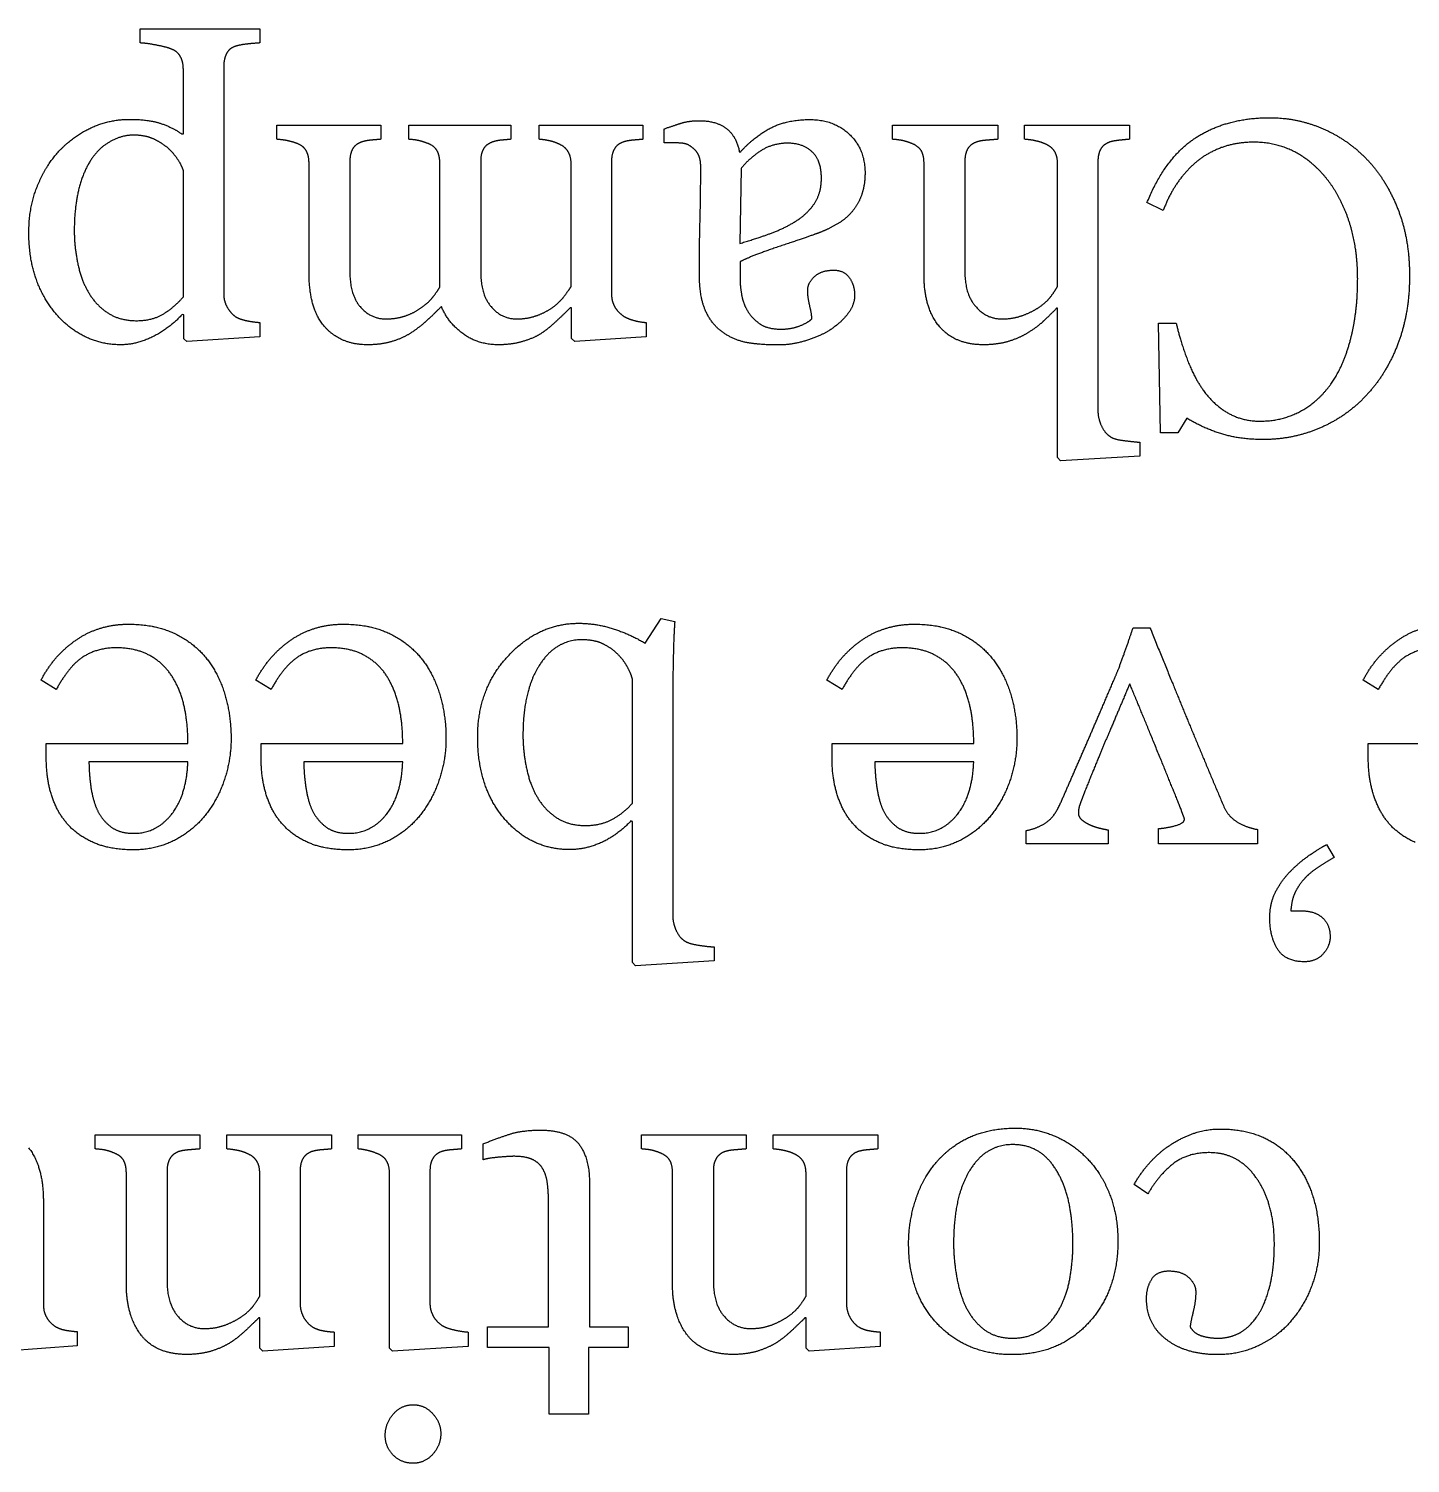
# Model space of a CAD drawing. Header units: inches. Extents: x -4.69 to 4.69, y -2.94 to 2.94.
# Drawn here: x 1.899 to 3.138, y -1.513 to -0.226 of the extents above; entities that cross this region are included whole.
import ezdxf

# ---------------------------------------------------------------- set-up
doc = ezdxf.new("R2010")
doc.units = ezdxf.units.IN
doc.layers.get('0').update_dxf_attribs({"linetype": 'CONTINUOUS'})

msp = doc.modelspace()

# ---------------------------------------------------------------- linework, layer by layer
for p, q in [((1.9992, -0.2392), (1.9992, -0.2264)), ((1.9992, -0.2264), (2.1064, -0.2264)), ((2.1064, -0.2264), (2.1064, -0.2392)), ((2.0379, -0.3208), (2.0379, -0.263)), ((2.0741, -0.2604), (2.0741, -0.4646)), ((2.0364, -0.3208), (2.0379, -0.3208)), ((2.1216, -0.3128), (2.215, -0.3128)), ((2.1216, -0.3256), (2.1216, -0.3128)), ((2.215, -0.3128), (2.215, -0.3256)), ((2.2401, -0.3256), (2.2401, -0.3128)), ((2.2401, -0.3128), (2.3316, -0.3128)), ((2.3316, -0.3128), (2.3316, -0.3256)), ((2.3568, -0.3256), (2.3568, -0.3128)), ((2.3568, -0.3128), (2.45, -0.3128)), ((2.45, -0.3128), (2.45, -0.3256)), ((2.4689, -0.3287), (2.4689, -0.3163)), ((2.6738, -0.3128), (2.7682, -0.3128)), ((2.6738, -0.3256), (2.6738, -0.3128)), ((2.7682, -0.3128), (2.7682, -0.3256)), ((2.7921, -0.3256), (2.7921, -0.3128)), ((2.7921, -0.3128), (2.8861, -0.3128)), ((2.8861, -0.3128), (2.8861, -0.3256)), ((2.1506, -0.4449), (2.1506, -0.3474)), ((2.1872, -0.3455), (2.1872, -0.4445)), ((2.2679, -0.4581), (2.2679, -0.3474)), ((2.3045, -0.3455), (2.3045, -0.4445)), ((2.4218, -0.3455), (2.4218, -0.4646)), ((2.5364, -0.3367), (2.5376, -0.3367)), ((2.702, -0.4469), (2.702, -0.347)), ((2.7386, -0.3455), (2.7386, -0.4441)), ((2.8217, -0.4577), (2.8217, -0.3474)), ((2.8579, -0.3455), (2.8579, -0.569)), ((2.0379, -0.4669), (2.0379, -0.3535)), ((2.3856, -0.4577), (2.3856, -0.3478)), ((2.538, -0.3518), (2.5368, -0.419)), ((2.9165, -0.3895), (2.9019, -0.3824)), ((2.5372, -0.4354), (2.5372, -0.4546)), ((2.0383, -0.483), (2.0368, -0.4827)), ((2.0383, -0.5046), (2.0383, -0.483)), ((2.386, -0.4768), (2.3847, -0.4768)), ((2.386, -0.5043), (2.386, -0.4768)), ((2.8217, -0.4772), (2.8209, -0.4772)), ((2.8217, -0.6111), (2.8217, -0.4772)), ((2.1064, -0.4899), (2.1064, -0.5027)), ((2.453, -0.4899), (2.453, -0.5027)), ((2.9139, -0.5889), (2.9122, -0.4904)), ((2.9122, -0.4904), (2.9281, -0.4904)), ((2.041, -0.507), (2.0383, -0.5046)), ((2.1064, -0.5027), (2.041, -0.507)), ((2.3888, -0.507), (2.386, -0.5043)), ((2.453, -0.5027), (2.3888, -0.507)), ((2.9375, -0.5757), (2.9295, -0.5889)), ((2.9295, -0.5889), (2.9139, -0.5889)), ((2.8954, -0.5973), (2.8954, -0.6097)), ((2.8244, -0.614), (2.8217, -0.6111)), ((2.8954, -0.6097), (2.8244, -0.614)), ((2.452, -0.7776), (2.4664, -0.7553)), ((2.4664, -0.7553), (2.4785, -0.758)), ((2.8894, -0.7638), (2.9046, -0.7638)), ((2.4405, -0.9212), (2.4405, -0.8095)), ((1.9239, -0.8191), (1.9103, -0.8107)), ((2.1165, -0.8191), (2.1029, -0.8107)), ((2.6285, -0.8191), (2.6149, -0.8107)), ((3.1093, -0.8191), (3.0957, -0.8107)), ((2.4767, -0.8318), (2.4767, -1.0218)), ((1.915, -0.8804), (1.915, -0.8675)), ((1.915, -0.8675), (2.042, -0.8675)), ((2.1076, -0.8804), (2.1076, -0.8675)), ((2.1076, -0.8675), (2.2346, -0.8675)), ((2.6195, -0.8804), (2.6195, -0.8675)), ((2.6195, -0.8675), (2.7466, -0.8675)), ((3.1003, -0.8804), (3.1003, -0.8675)), ((3.1003, -0.8675), (3.2274, -0.8675)), ((2.042, -0.8839), (1.9533, -0.8839)), ((2.2346, -0.8839), (2.1459, -0.8839)), ((2.7466, -0.8839), (2.6579, -0.8839)), ((2.4405, -0.9374), (2.4392, -0.937)), ((2.4405, -1.0639), (2.4405, -0.9374)), ((2.7937, -0.9574), (2.7937, -0.9456)), ((2.8671, -0.945), (2.8671, -0.9574)), ((2.9121, -0.9574), (2.9121, -0.9438)), ((3.0009, -0.9446), (3.0009, -0.9574)), ((2.8671, -0.9574), (2.7937, -0.9574)), ((3.0009, -0.9574), (2.9121, -0.9574)), ((3.063, -0.9582), (3.0696, -0.9697)), ((3.0309, -1.0176), (3.0402, -1.0176)), ((2.5137, -1.05), (2.5137, -1.0625)), ((2.4432, -1.0668), (2.4405, -1.0639)), ((2.5137, -1.0625), (2.4432, -1.0668)), ((1.9589, -1.2184), (2.0527, -1.2184)), ((1.9589, -1.2312), (1.9589, -1.2184)), ((2.0527, -1.2184), (2.0527, -1.2312)), ((2.0768, -1.2312), (2.0768, -1.2184)), ((2.0768, -1.2184), (2.1708, -1.2184)), ((2.1708, -1.2184), (2.1708, -1.2312)), ((2.1946, -1.2184), (2.2872, -1.2184)), ((2.1946, -1.2312), (2.1946, -1.2184)), ((2.2872, -1.2184), (2.2872, -1.2312)), ((2.4487, -1.2184), (2.5425, -1.2184)), ((2.4487, -1.2312), (2.4487, -1.2184)), ((2.5425, -1.2184), (2.5425, -1.2312)), ((2.5666, -1.2312), (2.5666, -1.2184)), ((2.5666, -1.2184), (2.6606, -1.2184)), ((2.6606, -1.2184), (2.6606, -1.2312)), ((2.3066, -1.2409), (2.3066, -1.2267)), ((1.9868, -1.3524), (1.9868, -1.2526)), ((2.0233, -1.251), (2.0233, -1.3497)), ((2.1064, -1.3633), (2.1064, -1.253)), ((2.1426, -1.251), (2.1426, -1.3694)), ((2.2228, -1.4098), (2.2228, -1.2534)), ((2.259, -1.251), (2.259, -1.3694)), ((2.402, -1.2608), (2.402, -1.3908)), ((2.4765, -1.3524), (2.4765, -1.2526)), ((2.5131, -1.251), (2.5131, -1.3497)), ((2.5962, -1.3633), (2.5962, -1.253)), ((2.6324, -1.251), (2.6324, -1.3694)), ((2.9028, -1.2713), (2.8904, -1.2631)), ((1.9124, -1.2784), (1.9124, -1.3702)), ((2.3654, -1.3908), (2.3654, -1.2835)), ((2.1064, -1.3828), (2.1054, -1.3828)), ((2.1064, -1.4098), (2.1064, -1.3828)), ((2.5962, -1.3828), (2.5952, -1.3828)), ((2.5962, -1.4098), (2.5962, -1.3828)), ((1.9428, -1.395), (1.9428, -1.4079)), ((2.173, -1.3954), (2.173, -1.4083)), ((2.2932, -1.3954), (2.2932, -1.4083)), ((2.3107, -1.4094), (2.3107, -1.3908)), ((2.3107, -1.3908), (2.3654, -1.3908)), ((2.402, -1.3908), (2.4366, -1.3908)), ((2.4366, -1.3908), (2.4366, -1.4094)), ((2.6627, -1.3954), (2.6627, -1.4083)), ((1.9428, -1.4079), (1.8788, -1.4126)), ((2.1091, -1.4126), (2.1064, -1.4098)), ((2.173, -1.4083), (2.1091, -1.4126)), ((2.2255, -1.4126), (2.2228, -1.4098)), ((2.2932, -1.4083), (2.2255, -1.4126)), ((2.3658, -1.4094), (2.3107, -1.4094)), ((2.3658, -1.4692), (2.3658, -1.4094)), ((2.4366, -1.4094), (2.4012, -1.4094)), ((2.4012, -1.4094), (2.4012, -1.4692)), ((2.5989, -1.4126), (2.5962, -1.4098)), ((2.6627, -1.4083), (2.5989, -1.4126)), ((2.4012, -1.4692), (2.3658, -1.4692))]:
    msp.add_line(p, q)
for points in [[(2.0135, -0.2411), (2.0049, -0.2394), (1.9992, -0.2392)], [(2.0268, -0.2445), (2.0222, -0.2427), (2.0135, -0.2411)], [(2.0846, -0.2422), (2.0788, -0.2441), (2.0765, -0.249)], [(2.0947, -0.2402), (2.0891, -0.2408), (2.0846, -0.2422)], [(2.1064, -0.2392), (2.1004, -0.2396), (2.0947, -0.2402)], [(2.0352, -0.2513), (2.0325, -0.2466), (2.0268, -0.2445)], [(2.0379, -0.263), (2.0379, -0.256), (2.0352, -0.2513)], [(2.0765, -0.249), (2.0741, -0.2538), (2.0741, -0.2604)], [(1.956, -0.3149), (1.972, -0.3077), (1.9899, -0.3077)], [(1.9899, -0.3077), (2.0072, -0.3077), (2.0183, -0.3116)], [(2.5648, -0.3153), (2.5792, -0.3079), (2.5997, -0.3079)], [(2.5997, -0.3079), (2.6213, -0.3079), (2.6352, -0.3212)], [(2.9462, -0.3238), (2.9738, -0.3062), (3.0119, -0.3062)], [(3.0119, -0.3062), (3.0366, -0.3062), (3.0592, -0.3159)], [(1.927, -0.3356), (1.9401, -0.3221), (1.956, -0.3149)], [(2.0183, -0.3116), (2.0294, -0.3155), (2.0364, -0.3208)], [(2.4689, -0.3163), (2.4781, -0.313), (2.485, -0.3109)], [(2.485, -0.3109), (2.4919, -0.3089), (2.5006, -0.3089)], [(2.5006, -0.3089), (2.5158, -0.3089), (2.5249, -0.316)], [(2.5249, -0.316), (2.5339, -0.3231), (2.5364, -0.3367)], [(2.5376, -0.3367), (2.5503, -0.3227), (2.5648, -0.3153)], [(2.6352, -0.3212), (2.6491, -0.3344), (2.6491, -0.3558)], [(3.0592, -0.3159), (3.0819, -0.3256), (3.0994, -0.3439)], [(1.9722, -0.3277), (1.962, -0.3334), (1.9552, -0.3439)], [(1.9932, -0.3219), (1.9823, -0.3219), (1.9722, -0.3277)], [(2.0103, -0.3249), (2.0033, -0.3219), (1.9932, -0.3219)], [(2.0233, -0.3328), (2.0173, -0.328), (2.0103, -0.3249)], [(2.0322, -0.3426), (2.0282, -0.3369), (2.0233, -0.3328)], [(2.1314, -0.3269), (2.127, -0.326), (2.1216, -0.3256)], [(2.1403, -0.3295), (2.1358, -0.3278), (2.1314, -0.3269)], [(2.1483, -0.3362), (2.1459, -0.3319), (2.1403, -0.3295)], [(2.1898, -0.3341), (2.1872, -0.3385), (2.1872, -0.3455)], [(2.1979, -0.328), (2.1924, -0.3297), (2.1898, -0.3341)], [(2.2059, -0.3264), (2.2014, -0.3268), (2.1979, -0.328)], [(2.215, -0.3256), (2.2105, -0.326), (2.2059, -0.3264)], [(2.2495, -0.3269), (2.2459, -0.326), (2.2401, -0.3256)], [(2.2576, -0.3295), (2.2531, -0.3278), (2.2495, -0.3269)], [(2.2656, -0.3362), (2.2633, -0.3319), (2.2576, -0.3295)], [(2.3071, -0.3341), (2.3045, -0.3385), (2.3045, -0.3455)], [(2.3152, -0.328), (2.3098, -0.3297), (2.3071, -0.3341)], [(2.3229, -0.3264), (2.3187, -0.3268), (2.3152, -0.328)], [(2.3316, -0.3256), (2.3271, -0.326), (2.3229, -0.3264)], [(2.3664, -0.327), (2.3621, -0.326), (2.3568, -0.3256)], [(2.3747, -0.3299), (2.3707, -0.328), (2.3664, -0.327)], [(2.3829, -0.3367), (2.3802, -0.3322), (2.3747, -0.3299)], [(2.4245, -0.3341), (2.4218, -0.3385), (2.4218, -0.3455)], [(2.4325, -0.328), (2.4271, -0.3297), (2.4245, -0.3341)], [(2.4408, -0.3264), (2.436, -0.3268), (2.4325, -0.328)], [(2.45, -0.3256), (2.4456, -0.326), (2.4408, -0.3264)], [(2.4819, -0.3289), (2.4755, -0.3287), (2.4689, -0.3287)], [(2.4911, -0.3309), (2.4882, -0.3291), (2.4819, -0.3289)], [(2.4992, -0.3385), (2.4966, -0.334), (2.4911, -0.3309)], [(2.58, -0.3291), (2.5662, -0.3291), (2.5557, -0.3359)], [(2.6015, -0.3367), (2.5931, -0.3291), (2.58, -0.3291)], [(2.6833, -0.3269), (2.6797, -0.326), (2.6738, -0.3256)], [(2.6914, -0.3295), (2.6869, -0.3278), (2.6833, -0.3269)], [(2.6996, -0.336), (2.6971, -0.3319), (2.6914, -0.3295)], [(2.7412, -0.3341), (2.7386, -0.3385), (2.7386, -0.3455)], [(2.7493, -0.328), (2.7439, -0.3297), (2.7412, -0.3341)], [(2.7583, -0.3264), (2.7528, -0.3268), (2.7493, -0.328)], [(2.7682, -0.3256), (2.7637, -0.326), (2.7583, -0.3264)], [(2.8021, -0.327), (2.7976, -0.326), (2.7921, -0.3256)], [(2.811, -0.3299), (2.8067, -0.328), (2.8021, -0.327)], [(2.8191, -0.3365), (2.8164, -0.3322), (2.811, -0.3299)], [(2.8606, -0.3341), (2.8579, -0.3385), (2.8579, -0.3455)], [(2.8687, -0.328), (2.8633, -0.3297), (2.8606, -0.3341)], [(2.8768, -0.3265), (2.872, -0.327), (2.8687, -0.328)], [(2.8861, -0.3256), (2.8817, -0.326), (2.8768, -0.3265)], [(2.9019, -0.3824), (2.9186, -0.3414), (2.9462, -0.3238)], [(2.9685, -0.3331), (2.9553, -0.3381), (2.9456, -0.3463)], [(2.9975, -0.3282), (2.9818, -0.3282), (2.9685, -0.3331)], [(3.0355, -0.3375), (3.0185, -0.3282), (2.9975, -0.3282)], [(1.907, -0.3676), (1.9146, -0.3488), (1.927, -0.3356)], [(1.9552, -0.3439), (1.9474, -0.356), (1.9438, -0.3719)], [(2.0379, -0.3535), (2.0362, -0.3482), (2.0322, -0.3426)], [(2.1506, -0.3474), (2.1506, -0.3406), (2.1483, -0.3362)], [(2.2679, -0.3474), (2.2679, -0.3406), (2.2656, -0.3362)], [(2.3856, -0.3478), (2.3856, -0.3412), (2.3829, -0.3367)], [(2.5018, -0.3505), (2.5018, -0.3429), (2.4992, -0.3385)], [(2.5557, -0.3359), (2.5452, -0.3426), (2.538, -0.3518)], [(2.61, -0.3605), (2.61, -0.3443), (2.6015, -0.3367)], [(2.702, -0.347), (2.702, -0.3402), (2.6996, -0.336)], [(2.8217, -0.3474), (2.8217, -0.3408), (2.8191, -0.3365)], [(2.9456, -0.3463), (2.9359, -0.3548), (2.9285, -0.3657)], [(3.0649, -0.3634), (3.0525, -0.3469), (3.0355, -0.3375)], [(3.0994, -0.3439), (3.1167, -0.3622), (3.127, -0.3886)], [(2.5012, -0.3975), (2.5018, -0.376), (2.5018, -0.3505)], [(2.6491, -0.3558), (2.6491, -0.3669), (2.646, -0.3756)], [(1.8994, -0.4091), (1.8994, -0.3863), (1.907, -0.3676)], [(1.9438, -0.3719), (1.9401, -0.3879), (1.9401, -0.4075)], [(2.6044, -0.3821), (2.61, -0.373), (2.61, -0.3605)], [(2.9285, -0.3657), (2.9211, -0.3766), (2.9165, -0.3895)], [(3.0841, -0.4023), (3.0774, -0.3802), (3.0649, -0.3634)], [(2.589, -0.3978), (2.5987, -0.3911), (2.6044, -0.3821)], [(2.646, -0.3756), (2.6429, -0.3844), (2.6367, -0.3914)], [(2.5006, -0.4469), (2.5006, -0.419), (2.5012, -0.3975)], [(2.5658, -0.4095), (2.5783, -0.4048), (2.589, -0.3978)], [(2.6367, -0.3914), (2.6318, -0.3972), (2.6238, -0.4018)], [(3.127, -0.3886), (3.1373, -0.415), (3.1373, -0.4481)], [(1.9057, -0.4503), (1.8994, -0.4323), (1.8994, -0.4091)], [(1.9401, -0.4075), (1.9401, -0.4219), (1.9432, -0.4369)], [(2.5368, -0.419), (2.5534, -0.4142), (2.5658, -0.4095)], [(2.6088, -0.4091), (2.6001, -0.4124), (2.5733, -0.4214)], [(2.6238, -0.4018), (2.6158, -0.4064), (2.6088, -0.4091)], [(3.0908, -0.4508), (3.0908, -0.4244), (3.0841, -0.4023)], [(2.5733, -0.4214), (2.5466, -0.4303), (2.5372, -0.4354)], [(1.9432, -0.4369), (1.9463, -0.4519), (1.9529, -0.463)], [(1.9235, -0.4819), (1.912, -0.4683), (1.9057, -0.4503)], [(2.1648, -0.4939), (2.1506, -0.478), (2.1506, -0.4449)], [(2.1872, -0.4445), (2.1872, -0.4648), (2.1964, -0.4757)], [(2.3045, -0.4445), (2.3045, -0.4648), (2.3138, -0.4757)], [(2.5058, -0.4787), (2.5006, -0.4663), (2.5006, -0.4469)], [(2.5977, -0.4611), (2.5977, -0.4542), (2.6039, -0.4486)], [(2.6039, -0.4486), (2.61, -0.443), (2.6209, -0.443)], [(2.6209, -0.443), (2.6306, -0.443), (2.6352, -0.4499)], [(2.6352, -0.4499), (2.6398, -0.4568), (2.6398, -0.4653)], [(2.7159, -0.4936), (2.702, -0.4774), (2.702, -0.4469)], [(2.7386, -0.4441), (2.7386, -0.4646), (2.7483, -0.4756)], [(3.1373, -0.4481), (3.1373, -0.4812), (3.1272, -0.5082)], [(1.9529, -0.463), (1.9595, -0.4743), (1.9702, -0.4813)], [(2.2622, -0.4664), (2.266, -0.4614), (2.2679, -0.4581)], [(2.3798, -0.4658), (2.3837, -0.4605), (2.3856, -0.4577)], [(2.5372, -0.4546), (2.5372, -0.4572), (2.5383, -0.4644)], [(2.5996, -0.4751), (2.5977, -0.4675), (2.5977, -0.4611)], [(2.8162, -0.4659), (2.8197, -0.4611), (2.8217, -0.4577)], [(3.0844, -0.5052), (3.0908, -0.4808), (3.0908, -0.4508)], [(2.0204, -0.482), (2.0305, -0.4756), (2.0379, -0.4669)], [(2.0741, -0.4646), (2.0741, -0.4704), (2.077, -0.4758)], [(2.077, -0.4758), (2.08, -0.4813), (2.0846, -0.4846)], [(2.1964, -0.4757), (2.2057, -0.4867), (2.2195, -0.4867)], [(2.2374, -0.4838), (2.2457, -0.4809), (2.2527, -0.4756)], [(2.2527, -0.4756), (2.2584, -0.4714), (2.2622, -0.4664)], [(2.2693, -0.4756), (2.2623, -0.4825), (2.2569, -0.4876)], [(2.2885, -0.4999), (2.2751, -0.4899), (2.2693, -0.4756)], [(2.3138, -0.4757), (2.323, -0.4867), (2.3369, -0.4867)], [(2.3548, -0.4837), (2.3632, -0.4807), (2.3702, -0.4755)], [(2.3702, -0.4755), (2.3759, -0.4712), (2.3798, -0.4658)], [(2.4218, -0.4646), (2.4218, -0.4708), (2.4247, -0.4758)], [(2.4247, -0.4758), (2.4275, -0.4807), (2.4325, -0.4842)], [(2.5383, -0.4644), (2.5394, -0.4716), (2.5429, -0.478)], [(2.6014, -0.4865), (2.6014, -0.4827), (2.5996, -0.4751)], [(2.6398, -0.4653), (2.6398, -0.4743), (2.6334, -0.4825)], [(2.7483, -0.4756), (2.7579, -0.4867), (2.7718, -0.4867)], [(2.7906, -0.4835), (2.7993, -0.4803), (2.8061, -0.4756)], [(2.8061, -0.4756), (2.8127, -0.4708), (2.8162, -0.4659)], [(1.9491, -0.5023), (1.9342, -0.4947), (1.9235, -0.4819)], [(1.9702, -0.4813), (1.9809, -0.4883), (1.9959, -0.4883)], [(1.9959, -0.4883), (2.0103, -0.4883), (2.0204, -0.482)], [(2.0368, -0.4827), (2.0266, -0.4943), (2.0117, -0.5021)], [(2.0846, -0.4846), (2.0881, -0.4869), (2.0944, -0.4882)], [(2.0944, -0.4882), (2.1006, -0.4895), (2.1064, -0.4899)], [(2.2195, -0.4867), (2.229, -0.4867), (2.2374, -0.4838)], [(2.2569, -0.4876), (2.2516, -0.4928), (2.2429, -0.4986)], [(2.3369, -0.4867), (2.3464, -0.4867), (2.3548, -0.4837)], [(2.3728, -0.4883), (2.3658, -0.4949), (2.3598, -0.499)], [(2.3847, -0.4768), (2.3798, -0.4817), (2.3728, -0.4883)], [(2.4325, -0.4842), (2.4362, -0.4865), (2.4417, -0.488)], [(2.4417, -0.488), (2.4471, -0.4895), (2.453, -0.4899)], [(2.5209, -0.4982), (2.511, -0.491), (2.5058, -0.4787)], [(2.5429, -0.478), (2.5468, -0.4852), (2.5539, -0.4905)], [(2.5906, -0.4929), (2.5983, -0.4899), (2.6014, -0.4865)], [(2.6334, -0.4825), (2.6271, -0.4906), (2.617, -0.4971)], [(2.7718, -0.4867), (2.7819, -0.4867), (2.7906, -0.4835)], [(2.8092, -0.4886), (2.804, -0.4936), (2.7954, -0.499)], [(2.8209, -0.4772), (2.8145, -0.4836), (2.8092, -0.4886)], [(2.2032, -0.5099), (2.179, -0.5099), (2.1648, -0.4939)], [(2.2429, -0.4986), (2.2355, -0.5037), (2.2255, -0.5068)], [(2.3207, -0.5099), (2.302, -0.5099), (2.2885, -0.4999)], [(2.3598, -0.499), (2.353, -0.5037), (2.3427, -0.5068)], [(2.543, -0.5079), (2.5308, -0.5056), (2.5209, -0.4982)], [(2.5539, -0.4905), (2.561, -0.4959), (2.574, -0.4959)], [(2.574, -0.4959), (2.5829, -0.4959), (2.5906, -0.4929)], [(2.617, -0.4971), (2.6082, -0.5025), (2.5958, -0.5063)], [(2.7554, -0.5099), (2.7297, -0.5099), (2.7159, -0.4936)], [(2.7954, -0.499), (2.788, -0.5037), (2.7779, -0.5068)], [(2.9281, -0.4904), (2.9312, -0.5048), (2.9375, -0.5217)], [(1.9819, -0.5099), (1.964, -0.5099), (1.9491, -0.5023)], [(2.0117, -0.5021), (1.9967, -0.5099), (1.9819, -0.5099)], [(2.2255, -0.5068), (2.2155, -0.5099), (2.2032, -0.5099)], [(2.3427, -0.5068), (2.3325, -0.5099), (2.3207, -0.5099)], [(2.5715, -0.5101), (2.5551, -0.5101), (2.543, -0.5079)], [(2.5958, -0.5063), (2.5833, -0.5101), (2.5715, -0.5101)], [(2.7779, -0.5068), (2.7679, -0.5099), (2.7554, -0.5099)], [(3.0667, -0.5453), (3.078, -0.5295), (3.0844, -0.5052)], [(3.1272, -0.5082), (3.1171, -0.5352), (3.0992, -0.5546)], [(2.9375, -0.5217), (2.9437, -0.5385), (2.952, -0.5502)], [(2.952, -0.5502), (2.9614, -0.5634), (2.9742, -0.5709)], [(3.0386, -0.57), (3.0548, -0.5616), (3.0667, -0.5453)], [(3.0992, -0.5546), (3.0815, -0.5739), (3.0574, -0.5844)], [(2.8579, -0.569), (2.8579, -0.5756), (2.8609, -0.5823)], [(2.969, -0.5899), (2.9524, -0.5848), (2.9375, -0.5757)], [(2.9742, -0.5709), (2.987, -0.5784), (3.0035, -0.5784)], [(3.0035, -0.5784), (3.0224, -0.5784), (3.0386, -0.57)], [(2.8609, -0.5823), (2.8639, -0.5889), (2.8688, -0.5922)], [(3.0059, -0.5949), (2.9855, -0.5949), (2.969, -0.5899)], [(3.0574, -0.5844), (3.0333, -0.5949), (3.0059, -0.5949)], [(2.8688, -0.5922), (2.8723, -0.5947), (2.8811, -0.5958)], [(2.8811, -0.5958), (2.89, -0.5969), (2.8954, -0.5973)], [(2.4785, -0.758), (2.4775, -0.7724), (2.4771, -0.7926)], [(1.9426, -0.7741), (1.9628, -0.7605), (1.9891, -0.7605)], [(1.9891, -0.7605), (2.0122, -0.7605), (2.0297, -0.7687)], [(2.0297, -0.7687), (2.0471, -0.7769), (2.0584, -0.7909)], [(2.1352, -0.7741), (2.1555, -0.7605), (2.1817, -0.7605)], [(2.1817, -0.7605), (2.2049, -0.7605), (2.2223, -0.7687)], [(2.2223, -0.7687), (2.2397, -0.7769), (2.251, -0.7909)], [(2.329, -0.7891), (2.3563, -0.7597), (2.3923, -0.7597)], [(2.3923, -0.7597), (2.408, -0.7597), (2.4233, -0.7646)], [(2.4233, -0.7646), (2.4386, -0.7695), (2.452, -0.7776)], [(2.6472, -0.7741), (2.6674, -0.7605), (2.6937, -0.7605)], [(2.6937, -0.7605), (2.7168, -0.7605), (2.7342, -0.7687)], [(2.7342, -0.7687), (2.7516, -0.7769), (2.7629, -0.7909)], [(2.8813, -0.7874), (2.8857, -0.7751), (2.8894, -0.7638)], [(2.9046, -0.7638), (2.9231, -0.8095), (2.9386, -0.8472)], [(3.128, -0.7741), (3.1482, -0.7605), (3.1745, -0.7605)], [(1.9103, -0.8107), (1.9223, -0.7878), (1.9426, -0.7741)], [(1.978, -0.7817), (1.9607, -0.7817), (1.9481, -0.7898)], [(2.0072, -0.7883), (1.9949, -0.7817), (1.978, -0.7817)], [(2.1029, -0.8107), (2.115, -0.7878), (2.1352, -0.7741)], [(2.1706, -0.7817), (2.1533, -0.7817), (2.1408, -0.7898)], [(2.1998, -0.7883), (2.1876, -0.7817), (2.1706, -0.7817)], [(2.3954, -0.7745), (2.3716, -0.7745), (2.357, -0.7975)], [(2.4135, -0.7779), (2.4061, -0.7745), (2.3954, -0.7745)], [(2.4267, -0.7868), (2.4209, -0.7813), (2.4135, -0.7779)], [(2.6149, -0.8107), (2.6269, -0.7878), (2.6472, -0.7741)], [(2.6826, -0.7817), (2.6653, -0.7817), (2.6527, -0.7898)], [(2.7118, -0.7883), (2.6995, -0.7817), (2.6826, -0.7817)], [(3.0957, -0.8107), (3.1077, -0.7878), (3.128, -0.7741)], [(3.1634, -0.7817), (3.1461, -0.7817), (3.1335, -0.7898)], [(1.9481, -0.7898), (1.9356, -0.798), (1.9239, -0.8191)], [(2.027, -0.8061), (2.0194, -0.7948), (2.0072, -0.7883)], [(2.0584, -0.7909), (2.0696, -0.8049), (2.0752, -0.8236)], [(2.1408, -0.7898), (2.1282, -0.798), (2.1165, -0.8191)], [(2.2197, -0.8061), (2.2121, -0.7948), (2.1998, -0.7883)], [(2.251, -0.7909), (2.2623, -0.8049), (2.2678, -0.8236)], [(2.3018, -0.8617), (2.3018, -0.8185), (2.329, -0.7891)], [(2.357, -0.7975), (2.3424, -0.8204), (2.3424, -0.8603)], [(2.4359, -0.7987), (2.4325, -0.7924), (2.4267, -0.7868)], [(2.4771, -0.7926), (2.4767, -0.8129), (2.4767, -0.8318)], [(2.6527, -0.7898), (2.6402, -0.798), (2.6285, -0.8191)], [(2.7316, -0.8061), (2.724, -0.7948), (2.7118, -0.7883)], [(2.7629, -0.7909), (2.7742, -0.8049), (2.7798, -0.8236)], [(2.8731, -0.8086), (2.877, -0.7996), (2.8813, -0.7874)], [(3.1335, -0.7898), (3.121, -0.798), (3.1093, -0.8191)], [(2.0384, -0.8332), (2.0348, -0.8178), (2.027, -0.8061)], [(2.231, -0.8332), (2.2274, -0.8178), (2.2197, -0.8061)], [(2.4405, -0.8095), (2.4393, -0.8049), (2.4359, -0.7987)], [(2.743, -0.8332), (2.7394, -0.8178), (2.7316, -0.8061)], [(2.8476, -0.868), (2.8598, -0.8397), (2.8731, -0.8086)], [(2.8864, -0.814), (2.8794, -0.8307), (2.8688, -0.8556)], [(2.91, -0.8713), (2.8955, -0.8357), (2.8864, -0.814)], [(2.042, -0.8675), (2.042, -0.8486), (2.0384, -0.8332)], [(2.0752, -0.8236), (2.0807, -0.8422), (2.0807, -0.8631)], [(2.2346, -0.8675), (2.2346, -0.8486), (2.231, -0.8332)], [(2.2678, -0.8236), (2.2734, -0.8422), (2.2734, -0.8631)], [(2.7466, -0.8675), (2.7466, -0.8486), (2.743, -0.8332)], [(2.7798, -0.8236), (2.7853, -0.8422), (2.7853, -0.8631)], [(2.9386, -0.8472), (2.9542, -0.8849), (2.9709, -0.9244)], [(2.3255, -0.9347), (2.3018, -0.9066), (2.3018, -0.8617)], [(2.3424, -0.8603), (2.3424, -0.8747), (2.3456, -0.8897)], [(2.8688, -0.8556), (2.8581, -0.8804), (2.8459, -0.9112)], [(2.0807, -0.8631), (2.0807, -0.8817), (2.0748, -0.8997)], [(2.2734, -0.8631), (2.2734, -0.8817), (2.2674, -0.8997)], [(2.7853, -0.8631), (2.7853, -0.8817), (2.7794, -0.8997)], [(2.8238, -0.9224), (2.8353, -0.8963), (2.8476, -0.868)], [(2.9325, -0.9267), (2.9246, -0.9069), (2.91, -0.8713)], [(1.9193, -0.9125), (1.915, -0.8977), (1.915, -0.8804)], [(1.9533, -0.8839), (1.9533, -0.8947), (1.9551, -0.9072)], [(2.0273, -0.9311), (2.0408, -0.9141), (2.042, -0.8839)], [(2.112, -0.9125), (2.1076, -0.8977), (2.1076, -0.8804)], [(2.1459, -0.8839), (2.1459, -0.8947), (2.1478, -0.9072)], [(2.22, -0.9311), (2.2335, -0.9141), (2.2346, -0.8839)], [(2.6239, -0.9125), (2.6195, -0.8977), (2.6195, -0.8804)], [(2.6579, -0.8839), (2.6579, -0.8947), (2.6597, -0.9072)], [(2.7319, -0.9311), (2.7454, -0.9141), (2.7466, -0.8839)], [(3.1047, -0.9125), (3.1003, -0.8977), (3.1003, -0.8804)], [(2.0748, -0.8997), (2.0689, -0.9177), (2.0574, -0.9321)], [(2.2674, -0.8997), (2.2615, -0.9177), (2.25, -0.9321)], [(2.3456, -0.8897), (2.3487, -0.9047), (2.3553, -0.9158)], [(2.7794, -0.8997), (2.7734, -0.9177), (2.762, -0.9321)], [(1.9327, -0.9382), (1.9237, -0.9273), (1.9193, -0.9125)], [(1.9551, -0.9072), (1.957, -0.9196), (1.9611, -0.9279)], [(2.1253, -0.9382), (2.1163, -0.9273), (2.112, -0.9125)], [(2.1478, -0.9072), (2.1496, -0.9196), (2.1537, -0.9279)], [(2.6372, -0.9382), (2.6283, -0.9273), (2.6239, -0.9125)], [(2.6597, -0.9072), (2.6616, -0.9196), (2.6656, -0.9279)], [(2.8459, -0.9112), (2.8439, -0.9164), (2.8422, -0.921)], [(3.118, -0.9382), (3.1091, -0.9273), (3.1047, -0.9125)], [(2.3553, -0.9158), (2.3619, -0.9271), (2.3726, -0.9341)], [(2.4221, -0.9357), (2.4323, -0.9304), (2.4405, -0.9212)], [(2.8103, -0.9392), (2.8182, -0.9345), (2.8238, -0.9224)], [(2.8422, -0.921), (2.8404, -0.9255), (2.8404, -0.9302)], [(2.9709, -0.9244), (2.9748, -0.9333), (2.9835, -0.9383)], [(1.957, -0.9563), (1.942, -0.9496), (1.9327, -0.9382)], [(1.9611, -0.9279), (1.9655, -0.9368), (1.9733, -0.9425)], [(1.9934, -0.9481), (2.0138, -0.9481), (2.0273, -0.9311)], [(2.0574, -0.9321), (2.0463, -0.9459), (2.0299, -0.9544)], [(2.1496, -0.9563), (2.1346, -0.9496), (2.1253, -0.9382)], [(2.1537, -0.9279), (2.1582, -0.9368), (2.166, -0.9425)], [(2.186, -0.9481), (2.2064, -0.9481), (2.22, -0.9311)], [(2.25, -0.9321), (2.2389, -0.9459), (2.2225, -0.9544)], [(2.3847, -0.9627), (2.3493, -0.9627), (2.3255, -0.9347)], [(2.3726, -0.9341), (2.3833, -0.9411), (2.3983, -0.9411)], [(2.3983, -0.9411), (2.4119, -0.9411), (2.4221, -0.9357)], [(2.4392, -0.937), (2.4271, -0.9498), (2.4128, -0.9563)], [(2.6616, -0.9563), (2.6466, -0.9496), (2.6372, -0.9382)], [(2.6656, -0.9279), (2.6701, -0.9368), (2.6779, -0.9425)], [(2.6979, -0.9481), (2.7184, -0.9481), (2.7319, -0.9311)], [(2.762, -0.9321), (2.7509, -0.9459), (2.7344, -0.9544)], [(2.7937, -0.9456), (2.8024, -0.944), (2.8103, -0.9392)], [(2.8404, -0.9302), (2.8404, -0.9335), (2.8436, -0.9361)], [(2.8436, -0.9361), (2.8469, -0.9388), (2.8513, -0.9407)], [(2.9267, -0.9414), (2.9355, -0.9391), (2.9355, -0.9353)], [(2.9345, -0.9322), (2.9335, -0.9298), (2.9325, -0.9267)], [(2.9355, -0.9353), (2.9355, -0.9347), (2.9345, -0.9322)], [(2.9835, -0.9383), (2.9921, -0.9432), (3.0009, -0.9446)], [(3.1424, -0.9563), (3.1274, -0.9496), (3.118, -0.9382)], [(1.9733, -0.9425), (1.9811, -0.9481), (1.9934, -0.9481)], [(2.166, -0.9425), (2.1737, -0.9481), (2.186, -0.9481)], [(2.6779, -0.9425), (2.6857, -0.9481), (2.6979, -0.9481)], [(2.8513, -0.9407), (2.8558, -0.9426), (2.8601, -0.9436)], [(2.8601, -0.9436), (2.8644, -0.9446), (2.8671, -0.945)], [(2.9121, -0.9438), (2.9179, -0.9436), (2.9267, -0.9414)], [(1.993, -0.9629), (1.972, -0.9629), (1.957, -0.9563)], [(2.0299, -0.9544), (2.0134, -0.9629), (1.993, -0.9629)], [(2.1856, -0.9629), (2.1646, -0.9629), (2.1496, -0.9563)], [(2.2225, -0.9544), (2.206, -0.9629), (2.1856, -0.9629)], [(2.4128, -0.9563), (2.3985, -0.9627), (2.3847, -0.9627)], [(2.6976, -0.9629), (2.6765, -0.9629), (2.6616, -0.9563)], [(2.7344, -0.9544), (2.718, -0.9629), (2.6976, -0.9629)], [(3.048, -0.9674), (3.0573, -0.9611), (3.063, -0.9582)], [(3.0309, -0.9818), (3.0387, -0.9738), (3.048, -0.9674)], [(3.0696, -0.9697), (3.0616, -0.9744), (3.0543, -0.9793)], [(3.0175, -1.0001), (3.0231, -0.9895), (3.0309, -0.9818)], [(3.0431, -0.9888), (3.0379, -0.9946), (3.0348, -1.0009)], [(3.0543, -0.9793), (3.047, -0.9843), (3.0431, -0.9888)], [(3.012, -1.0236), (3.012, -1.0107), (3.0175, -1.0001)], [(3.0348, -1.0009), (3.0316, -1.0072), (3.0309, -1.0176)], [(2.4767, -1.0218), (2.4767, -1.0284), (2.4797, -1.0351)], [(3.0192, -1.0523), (3.012, -1.0413), (3.012, -1.0236)], [(3.0402, -1.0176), (3.0525, -1.0176), (3.0593, -1.0238)], [(3.0593, -1.0238), (3.0661, -1.03), (3.0661, -1.0411)], [(2.4797, -1.0351), (2.4827, -1.0417), (2.4874, -1.0446)], [(3.0661, -1.0411), (3.0661, -1.0491), (3.0599, -1.0562)], [(2.4874, -1.0446), (2.4911, -1.0471), (2.4998, -1.0484)], [(2.4998, -1.0484), (2.5084, -1.0497), (2.5137, -1.05)], [(3.0429, -1.0633), (3.0264, -1.0633), (3.0192, -1.0523)], [(3.0599, -1.0562), (3.0536, -1.0633), (3.0429, -1.0633)], [(2.3066, -1.2267), (2.3193, -1.2215), (2.3306, -1.2179)], [(2.3306, -1.2179), (2.3419, -1.2143), (2.3582, -1.2143)], [(2.3582, -1.2143), (2.3823, -1.2143), (2.3922, -1.2264)], [(2.7129, -1.2433), (2.7264, -1.2277), (2.7441, -1.2201)], [(2.7441, -1.2201), (2.7618, -1.2125), (2.7839, -1.2125)], [(2.7839, -1.2125), (2.8022, -1.2125), (2.8187, -1.2194)], [(2.8187, -1.2194), (2.8353, -1.2263), (2.8481, -1.2396)], [(2.9242, -1.2267), (2.9453, -1.2133), (2.9676, -1.2133)], [(2.9676, -1.2133), (3.0093, -1.2133), (3.0328, -1.2409)], [(1.8991, -1.2301), (1.9124, -1.2467), (1.9124, -1.2784)], [(1.9684, -1.2324), (1.965, -1.2316), (1.9589, -1.2312)], [(1.9764, -1.2351), (1.9718, -1.2331), (1.9684, -1.2324)], [(1.9844, -1.2416), (1.9821, -1.2374), (1.9764, -1.2351)], [(2.034, -1.2335), (2.0286, -1.2353), (2.026, -1.2397)], [(2.0429, -1.232), (2.0375, -1.2324), (2.034, -1.2335)], [(2.0527, -1.2312), (2.0482, -1.2316), (2.0429, -1.232)], [(2.0867, -1.2326), (2.0819, -1.2316), (2.0768, -1.2312)], [(2.0955, -1.2355), (2.0914, -1.2335), (2.0867, -1.2326)], [(2.1533, -1.2335), (2.1479, -1.2353), (2.1452, -1.2397)], [(2.1616, -1.232), (2.1568, -1.2324), (2.1533, -1.2335)], [(2.1708, -1.2312), (2.1664, -1.2316), (2.1616, -1.232)], [(2.2036, -1.2327), (2.1996, -1.2316), (2.1946, -1.2312)], [(2.212, -1.2355), (2.2077, -1.2337), (2.2036, -1.2327)], [(2.2697, -1.2335), (2.2642, -1.2353), (2.2616, -1.2397)], [(2.2779, -1.232), (2.2732, -1.2324), (2.2697, -1.2335)], [(2.2872, -1.2312), (2.2827, -1.2316), (2.2779, -1.232)], [(2.3922, -1.2264), (2.402, -1.2386), (2.402, -1.2608)], [(2.4581, -1.2324), (2.4547, -1.2316), (2.4487, -1.2312)], [(2.4662, -1.2351), (2.4615, -1.2331), (2.4581, -1.2324)], [(2.4742, -1.2416), (2.4718, -1.2374), (2.4662, -1.2351)], [(2.5238, -1.2335), (2.5183, -1.2353), (2.5157, -1.2397)], [(2.5326, -1.232), (2.5273, -1.2324), (2.5238, -1.2335)], [(2.5425, -1.2312), (2.538, -1.2316), (2.5326, -1.232)], [(2.5764, -1.2326), (2.5717, -1.2316), (2.5666, -1.2312)], [(2.5853, -1.2355), (2.5812, -1.2335), (2.5764, -1.2326)], [(2.6431, -1.2335), (2.6376, -1.2353), (2.635, -1.2397)], [(2.6513, -1.232), (2.6466, -1.2324), (2.6431, -1.2335)], [(2.6606, -1.2312), (2.6561, -1.2316), (2.6513, -1.232)], [(2.7813, -1.2273), (2.757, -1.2273), (2.7427, -1.2509)], [(2.8062, -1.2344), (2.7961, -1.2273), (2.7813, -1.2273)], [(2.8228, -1.254), (2.8162, -1.2415), (2.8062, -1.2344)], [(2.8904, -1.2631), (2.9032, -1.2402), (2.9242, -1.2267)], [(2.958, -1.2345), (2.9391, -1.2345), (2.9264, -1.2437)], [(3.0001, -1.2574), (2.984, -1.2345), (2.958, -1.2345)], [(1.9868, -1.2526), (1.9868, -1.2458), (1.9844, -1.2416)], [(2.026, -1.2397), (2.0233, -1.244), (2.0233, -1.251)], [(2.1037, -1.2421), (2.101, -1.2378), (2.0955, -1.2355)], [(2.1064, -1.253), (2.1064, -1.2464), (2.1037, -1.2421)], [(2.1452, -1.2397), (2.1426, -1.244), (2.1426, -1.251)], [(2.2202, -1.2421), (2.2176, -1.2376), (2.212, -1.2355)], [(2.2228, -1.2534), (2.2228, -1.2466), (2.2202, -1.2421)], [(2.2616, -1.2397), (2.259, -1.244), (2.259, -1.251)], [(2.32, -1.2387), (2.3105, -1.2396), (2.3066, -1.2409)], [(2.3343, -1.2378), (2.3294, -1.2378), (2.32, -1.2387)], [(2.351, -1.2407), (2.3448, -1.2378), (2.3343, -1.2378)], [(2.3603, -1.2493), (2.3572, -1.2437), (2.351, -1.2407)], [(2.4765, -1.2526), (2.4765, -1.2458), (2.4742, -1.2416)], [(2.5157, -1.2397), (2.5131, -1.244), (2.5131, -1.251)], [(2.5935, -1.2421), (2.5907, -1.2378), (2.5853, -1.2355)], [(2.5962, -1.253), (2.5962, -1.2464), (2.5935, -1.2421)], [(2.635, -1.2397), (2.6324, -1.244), (2.6324, -1.251)], [(2.6946, -1.2764), (2.7011, -1.2569), (2.7129, -1.2433)], [(2.8481, -1.2396), (2.8608, -1.2526), (2.8683, -1.2714)], [(2.9264, -1.2437), (2.9137, -1.2529), (2.9028, -1.2713)], [(3.0328, -1.2409), (3.0564, -1.2686), (3.0564, -1.3151)], [(2.3645, -1.2634), (2.3637, -1.2553), (2.3603, -1.2493)], [(2.7427, -1.2509), (2.7285, -1.2744), (2.7285, -1.3158)], [(2.8325, -1.2823), (2.8295, -1.2664), (2.8228, -1.254)], [(3.0161, -1.3164), (3.0161, -1.2802), (3.0001, -1.2574)], [(2.3654, -1.2835), (2.3654, -1.2715), (2.3645, -1.2634)], [(2.8683, -1.2714), (2.8758, -1.2902), (2.8758, -1.3135)], [(2.6882, -1.3162), (2.6882, -1.296), (2.6946, -1.2764)], [(2.8355, -1.3168), (2.8355, -1.2981), (2.8325, -1.2823)], [(2.7144, -1.3885), (2.6882, -1.3614), (2.6882, -1.3162)], [(2.7285, -1.3158), (2.7285, -1.3304), (2.7314, -1.3467)], [(2.833, -1.3462), (2.8355, -1.331), (2.8355, -1.3168)], [(2.8758, -1.3135), (2.8758, -1.3585), (2.8496, -1.3871)], [(3.0116, -1.3559), (3.0161, -1.3394), (3.0161, -1.3164)], [(3.0564, -1.3151), (3.0564, -1.3353), (3.05, -1.3529)], [(2.0233, -1.3497), (2.0233, -1.3701), (2.033, -1.3812)], [(2.5131, -1.3497), (2.5131, -1.3701), (2.5227, -1.3812)], [(2.7314, -1.3467), (2.7343, -1.3629), (2.7402, -1.3742)], [(2.8242, -1.3732), (2.8304, -1.3614), (2.833, -1.3462)], [(2.9015, -1.3653), (2.9015, -1.3555), (2.9061, -1.348)], [(2.9061, -1.348), (2.9108, -1.3406), (2.9215, -1.3406)], [(2.9215, -1.3406), (2.933, -1.3406), (2.9393, -1.3464)], [(2.9393, -1.3464), (2.9456, -1.3522), (2.9456, -1.3594)], [(2.0001, -1.3982), (1.9868, -1.381), (1.9868, -1.3524)], [(2.1009, -1.3716), (2.1047, -1.3664), (2.1064, -1.3633)], [(2.4898, -1.3982), (2.4765, -1.381), (2.4765, -1.3524)], [(2.5906, -1.3716), (2.5944, -1.3664), (2.5962, -1.3633)], [(2.9456, -1.3594), (2.9456, -1.3681), (2.9433, -1.3773)], [(3, -1.3822), (3.0072, -1.3725), (3.0116, -1.3559)], [(3.05, -1.3529), (3.0437, -1.3705), (3.0316, -1.3849)], [(1.9124, -1.3702), (1.9124, -1.3772), (1.9151, -1.3819)], [(2.0906, -1.3812), (2.0971, -1.3767), (2.1009, -1.3716)], [(2.1426, -1.3694), (2.1426, -1.376), (2.1454, -1.3815)], [(2.259, -1.3694), (2.259, -1.3756), (2.2618, -1.3808)], [(2.5804, -1.3812), (2.5868, -1.3767), (2.5906, -1.3716)], [(2.6324, -1.3694), (2.6324, -1.376), (2.6352, -1.3815)], [(2.7402, -1.3742), (2.7464, -1.3863), (2.7566, -1.3936)], [(2.807, -1.3935), (2.8176, -1.3861), (2.8242, -1.3732)], [(2.9192, -1.4021), (2.9015, -1.3886), (2.9015, -1.3653)], [(1.9151, -1.3819), (1.9177, -1.3867), (1.9228, -1.3902)], [(2.033, -1.3812), (2.0426, -1.3923), (2.0565, -1.3923)], [(2.0565, -1.3923), (2.0668, -1.3923), (2.0754, -1.3891)], [(2.0754, -1.3891), (2.084, -1.3859), (2.0906, -1.3812)], [(2.1054, -1.3828), (2.1008, -1.3874), (2.0938, -1.394)], [(2.1454, -1.3815), (2.1483, -1.3871), (2.1533, -1.3906)], [(2.2618, -1.3808), (2.2646, -1.3859), (2.2697, -1.3894)], [(2.2697, -1.3894), (2.2734, -1.3917), (2.2804, -1.3934)], [(2.5227, -1.3812), (2.5324, -1.3923), (2.5463, -1.3923)], [(2.5463, -1.3923), (2.5566, -1.3923), (2.5652, -1.3891)], [(2.5652, -1.3891), (2.5737, -1.3859), (2.5804, -1.3812)], [(2.5952, -1.3828), (2.5905, -1.3874), (2.5835, -1.394)], [(2.6352, -1.3815), (2.638, -1.3871), (2.6431, -1.3906)], [(2.7809, -1.4157), (2.7406, -1.4157), (2.7144, -1.3885)], [(2.8496, -1.3871), (2.8234, -1.4157), (2.7809, -1.4157)], [(2.9433, -1.3773), (2.941, -1.3865), (2.9406, -1.3908)], [(2.9836, -1.3969), (2.992, -1.3929), (3, -1.3822)], [(3.0316, -1.3849), (3.0202, -1.3987), (3.0028, -1.4072)], [(1.9228, -1.3902), (1.9263, -1.3925), (1.9316, -1.3936)], [(1.9316, -1.3936), (1.9369, -1.3946), (1.9428, -1.395)], [(2.041, -1.4155), (2.0134, -1.4155), (2.0001, -1.3982)], [(2.0938, -1.394), (2.0868, -1.4005), (2.0805, -1.4046)], [(2.1533, -1.3906), (2.157, -1.3929), (2.1621, -1.394)], [(2.1621, -1.394), (2.1671, -1.395), (2.173, -1.3954)], [(2.2804, -1.3934), (2.2874, -1.395), (2.2932, -1.3954)], [(2.5308, -1.4155), (2.5032, -1.4155), (2.4898, -1.3982)], [(2.5835, -1.394), (2.5765, -1.4005), (2.5703, -1.4046)], [(2.6431, -1.3906), (2.6468, -1.3929), (2.6518, -1.394)], [(2.6518, -1.394), (2.6569, -1.395), (2.6627, -1.3954)], [(2.7566, -1.3936), (2.7667, -1.4009), (2.7813, -1.4009)], [(2.7813, -1.4009), (2.7963, -1.4009), (2.807, -1.3935)], [(2.9651, -1.4157), (2.9369, -1.4157), (2.9192, -1.4021)], [(2.9406, -1.3908), (2.9441, -1.3968), (2.951, -1.3988)], [(2.951, -1.3988), (2.9579, -1.4009), (2.9658, -1.4009)], [(2.9658, -1.4009), (2.9751, -1.4009), (2.9836, -1.3969)], [(2.0634, -1.4124), (2.0535, -1.4155), (2.041, -1.4155)], [(2.0805, -1.4046), (2.0733, -1.4092), (2.0634, -1.4124)], [(2.5532, -1.4124), (2.5433, -1.4155), (2.5308, -1.4155)], [(2.5703, -1.4046), (2.5631, -1.4092), (2.5532, -1.4124)], [(3.0028, -1.4072), (2.9855, -1.4157), (2.9651, -1.4157)], [(2.2262, -1.4689), (2.2335, -1.4606), (2.2442, -1.4606)], [(2.2442, -1.4606), (2.2541, -1.4606), (2.2614, -1.4685)], [(2.2189, -1.4882), (2.2189, -1.4772), (2.2262, -1.4689)], [(2.2614, -1.4685), (2.2687, -1.4764), (2.2687, -1.4865)], [(2.226, -1.5057), (2.2189, -1.4982), (2.2189, -1.4882)], [(2.2687, -1.4865), (2.2687, -1.4972), (2.2614, -1.5052)], [(2.2614, -1.5052), (2.2541, -1.5131), (2.2442, -1.5131)], [(2.2442, -1.5131), (2.2331, -1.5131), (2.226, -1.5057)]]:
    msp.add_open_spline(points, degree=2)

doc.saveas('drawing.dxf')
